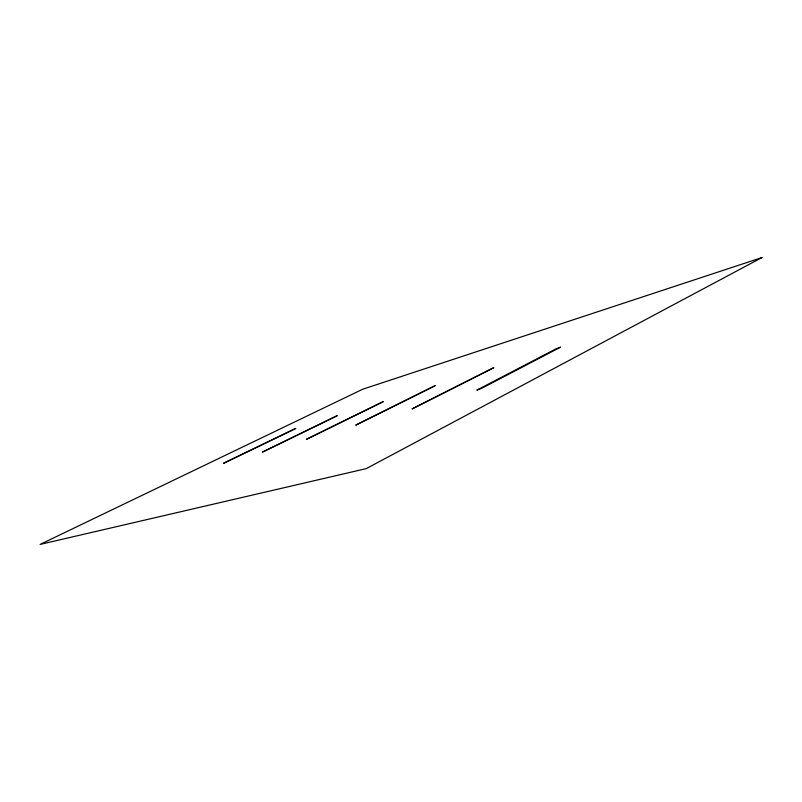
<?xml version="1.0" encoding="UTF-8"?>
<svg xmlns="http://www.w3.org/2000/svg" width="802" height="802" viewBox="0 0 802 802"><rect width="100%" height="100%" fill="white"/><g stroke="black" fill="none" stroke-linecap="round" stroke-linejoin="round"><path stroke-width="1.2" d="M355.918 425.04L435.055 385.722L355.918 425.04M337.061 415.767L262.585 452.037L337.061 415.767M306.454 439.316L383.206 401.642L306.454 439.316M295.697 428.468L223.487 463.325L295.697 428.468M560.508 347.196L481.33 388.509L476.819 390.133L556.077 348.82L560.508 347.196M493.681 367.717L412.228 408.85L493.681 367.717M761.9 257.582L366.233 468.629L40.1 544.418L362.715 389.231L761.9 257.582"/></g></svg>
